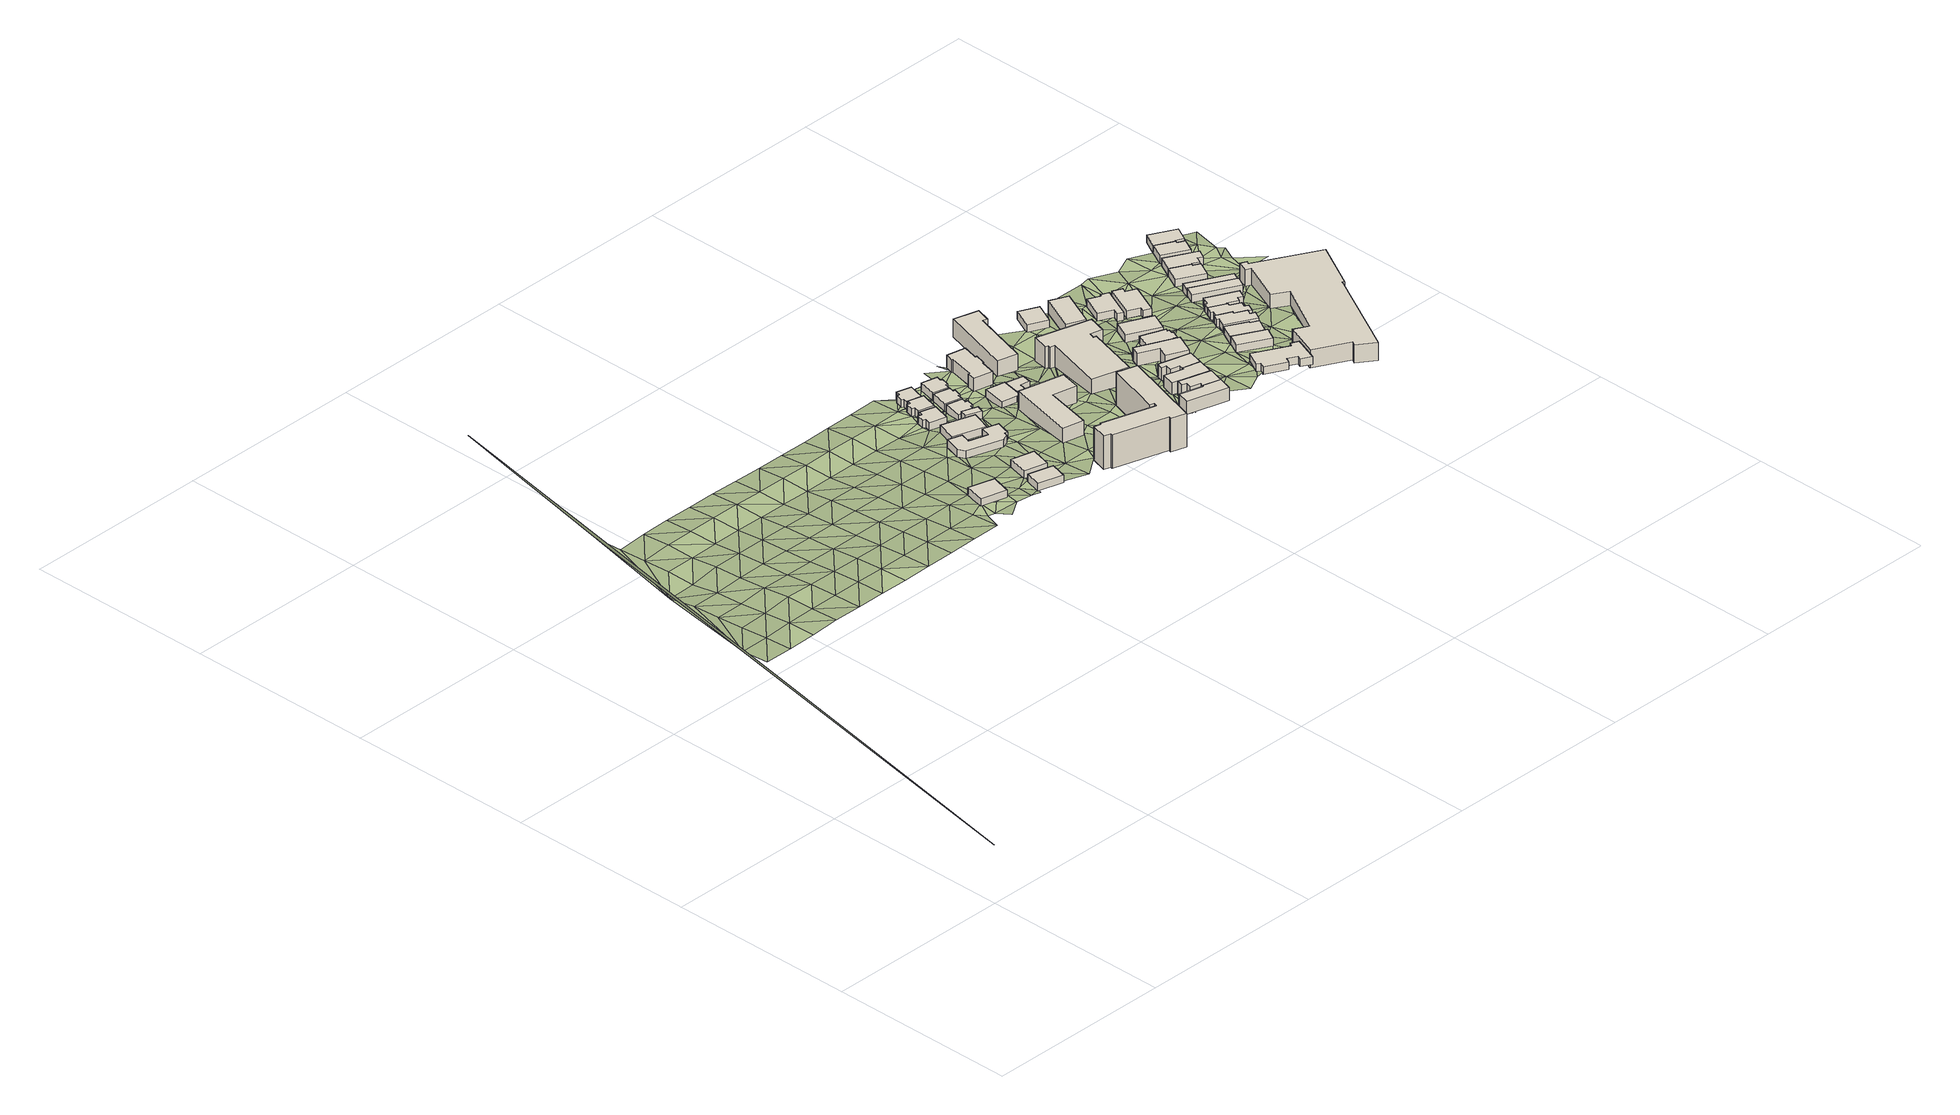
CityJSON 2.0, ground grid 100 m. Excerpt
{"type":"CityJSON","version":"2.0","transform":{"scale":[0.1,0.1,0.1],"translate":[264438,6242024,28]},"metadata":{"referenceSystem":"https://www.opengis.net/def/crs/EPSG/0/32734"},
"CityObjects":{
"building1":{"type":"Building","attributes":{"address":"3 Salisbury Street Woodstock Cape Town","building":"house","building:levels":1,"building_height":4.1,"plus_code":"4FRW3F83+CH2","ground_height":41.35,"roof_height":45.45},"geometry":[{"type":"Solid","lod":"1","boundaries":[[[[0,1,2,3]],[[1,4,5,2]],[[4,6,7,5]],[[6,0,3,7]],[[3,2,5,7]],[[6,4,1,0]]]]}]},
"building2":{"type":"Building","attributes":{"building":"house","building:levels":1,"building_height":4.1,"plus_code":"4FRW3F83+9M3","ground_height":41.99,"roof_height":46.09},"geometry":[{"type":"Solid","lod":"1","boundaries":[[[[8,9,10,11]],[[9,12,13,10]],[[12,14,15,13]],[[14,8,11,15]],[[11,10,13,15]],[[14,12,9,8]]]]}]},
"building3":{"type":"Building","attributes":{"address":"1 Salisbury Street Woodstock Cape Town","building":"house","building:levels":1,"building_height":4.1,"plus_code":"4FRW3F83+CM5","ground_height":41,"roof_height":45.1},"geometry":[{"type":"Solid","lod":"1","boundaries":[[[[16,17,18,19]],[[17,20,21,18]],[[20,22,23,21]],[[22,16,19,23]],[[19,18,21,23]],[[22,20,17,16]]]]}]},
"building4":{"type":"Building","attributes":{"address":"9 Vine Road Woodstock Cape Town","building":"house","building:levels":1,"building_height":4.1,"plus_code":"4FRW3F83+GMF","ground_height":38.65,"roof_height":42.75},"geometry":[{"type":"Solid","lod":"1","boundaries":[[[[24,25,26,27]],[[25,28,29,26]],[[28,30,31,29]],[[30,32,33,31]],[[32,34,35,33]],[[34,36,37,35]],[[36,38,39,37]],[[38,40,41,39]],[[40,42,43,41]],[[42,44,45,43]],[[44,46,47,45]],[[46,24,27,47]],[[27,26,29,31,33,35,37,39,41,43,45,47]],[[46,44,42,40,38,36,34,32,30,28,25,24]]]]}]},
"building5":{"type":"Building","attributes":{"address":"7 Vine Road Woodstock Cape Town","building":"house","building:levels":1,"building_height":4.1,"plus_code":"4FRW3F83+HP6","ground_height":37.56,"roof_height":41.66},"geometry":[{"type":"Solid","lod":"1","boundaries":[[[[48,49,50,51]],[[49,52,53,50]],[[52,54,55,53]],[[54,48,51,55]],[[51,50,53,55]],[[54,52,49,48]]]]}]},
"building6":{"type":"Building","attributes":{"address":"5 Vine Road Woodstock Cape Town","building":"house","building:levels":1,"building_height":4.1,"plus_code":"4FRW3F83+JPR","ground_height":35.91,"roof_height":40.01},"geometry":[{"type":"Solid","lod":"1","boundaries":[[[[56,57,58,59]],[[57,60,61,58]],[[60,62,63,61]],[[62,64,65,63]],[[64,66,67,65]],[[66,68,69,67]],[[68,70,71,69]],[[70,56,59,71]],[[59,58,61,63,65,67,69,71]],[[70,68,66,64,62,60,57,56]]]]}]},
"building7":{"type":"Building","attributes":{"address":"3 Vine Road Woodstock Cape Town","building":"house","building:levels":1,"building_height":4.1,"plus_code":"4FRW3F83+MPF","ground_height":35.91,"roof_height":40.01},"geometry":[{"type":"Solid","lod":"1","boundaries":[[[[72,73,74,75]],[[73,76,77,74]],[[76,78,79,77]],[[78,80,81,79]],[[80,82,83,81]],[[82,84,85,83]],[[84,86,87,85]],[[86,72,75,87]],[[75,74,77,79,81,83,85,87]],[[86,84,82,80,78,76,73,72]]]]}]},
"building8":{"type":"Building","attributes":{"building":"yes","building:levels":1,"building_height":4.1,"plus_code":"4FRW3F83+HQJ","ground_height":37.56,"roof_height":41.66},"geometry":[{"type":"Solid","lod":"1","boundaries":[[[[88,89,90,91]],[[89,92,93,90]],[[92,94,95,93]],[[94,88,91,95]],[[91,90,93,95]],[[94,92,89,88]]]]}]},
"building9":{"type":"Building","attributes":{"address":"1 Vine Road Woodstock Cape Town","building":"house","building:levels":1,"building_height":4.1,"plus_code":"4FRW3F83+PP8","ground_height":34.82,"roof_height":38.92},"geometry":[{"type":"Solid","lod":"1","boundaries":[[[[96,97,98,99]],[[97,100,101,98]],[[100,102,103,101]],[[102,104,105,103]],[[104,106,107,105]],[[106,108,109,107]],[[108,110,111,109]],[[110,96,99,111]],[[99,98,101,103,105,107,109,111]],[[110,108,106,104,102,100,97,96]]]]}]},
"building10":{"type":"Building","attributes":{"address":"6 The Avenue Woodstock Cape Town","building":"house","building:levels":1,"building_height":4.1,"plus_code":"4FRW3F83+JQ7","ground_height":35.57,"roof_height":39.67},"geometry":[{"type":"Solid","lod":"1","boundaries":[[[[112,113,114,115]],[[113,116,117,114]],[[116,118,119,117]],[[118,120,121,119]],[[120,122,123,121]],[[122,124,125,123]],[[124,126,127,125]],[[126,112,115,127]],[[115,114,117,119,121,123,125,127]],[[126,124,122,120,118,116,113,112]]]]}]},
"building11":{"type":"Building","attributes":{"address":"4 The Avenue Woodstock Cape Town","building":"house","building:levels":1,"building_height":4.1,"plus_code":"4FRW3F83+MQ4","ground_height":35.57,"roof_height":39.67},"geometry":[{"type":"Solid","lod":"1","boundaries":[[[[128,129,130,131]],[[129,132,133,130]],[[132,134,135,133]],[[134,136,137,135]],[[136,138,139,137]],[[138,140,141,139]],[[140,142,143,141]],[[142,128,131,143]],[[131,130,133,135,137,139,141,143]],[[142,140,138,136,134,132,129,128]]]]}]},
"building12":{"type":"Building","attributes":{"address":"Oakwood","building":"apartments","building:levels":6,"building:flats":"40","building_height":18.1,"plus_code":"4FRW3F83+9XM","ground_height":40.97,"roof_height":59.07},"geometry":[{"type":"Solid","lod":"1","boundaries":[[[[144,145,146,147]],[[145,148,149,146]],[[148,150,151,149]],[[150,152,153,151]],[[152,154,155,153]],[[154,156,157,155]],[[156,158,159,157]],[[158,160,161,159]],[[160,162,163,161]],[[162,164,165,163]],[[164,166,167,165]],[[166,168,169,167]],[[168,170,171,169]],[[170,144,147,171]],[[147,146,149,151,153,155,157,159,161,163,165,167,169,171]],[[170,168,166,164,162,160,158,156,154,152,150,148,145,144]]]]}]},
"building13":{"type":"Building","attributes":{"address":"2 The Avenue Woodstock Cape Town","building":"house","building:levels":1,"building_height":4.1,"plus_code":"4FRW3F83+MQQ","ground_height":35.57,"roof_height":39.67},"geometry":[{"type":"Solid","lod":"1","boundaries":[[[[172,173,174,175]],[[173,176,177,174]],[[176,178,179,177]],[[178,180,181,179]],[[180,182,183,181]],[[182,184,185,183]],[[184,186,187,185]],[[186,172,175,187]],[[175,174,177,179,181,183,185,187]],[[186,184,182,180,178,176,173,172]]]]}]},
"building14":{"type":"Building","attributes":{"address":"Rosewood","building":"apartments","building:levels":3,"building:flats":"9","building_height":9.7,"plus_code":"4FRW3F83+FR5","ground_height":38.31,"roof_height":48.01},"geometry":[{"type":"Solid","lod":"1","boundaries":[[[[188,189,190,191]],[[189,192,193,190]],[[192,194,195,193]],[[194,196,197,195]],[[196,198,199,197]],[[198,188,191,199]],[[191,190,193,195,197,199]],[[198,196,194,192,189,188]]]]}]},
"building15":{"type":"Building","attributes":{"building":"house","building:levels":1,"building_height":4.1,"plus_code":"4FRW3F83+HVR","ground_height":35.57,"roof_height":39.67},"geometry":[{"type":"Solid","lod":"1","boundaries":[[[[200,201,202,203]],[[201,204,205,202]],[[204,206,207,205]],[[206,208,209,207]],[[208,210,211,209]],[[210,200,203,211]],[[203,202,205,207,209,211]],[[210,208,206,204,201,200]]]]}]},
"building16":{"type":"Building","attributes":{"building":"garage","building:levels":1,"building_height":4.1,"plus_code":"4FRW3F83+HVH","ground_height":35.65,"roof_height":39.75},"geometry":[{"type":"Solid","lod":"1","boundaries":[[[[212,213,214,215]],[[213,216,217,214]],[[216,218,219,217]],[[218,220,221,219]],[[220,222,223,221]],[[222,224,225,223]],[[224,226,227,225]],[[226,212,215,227]],[[215,214,217,219,221,223,225,227]],[[226,224,222,220,218,216,213,212]]]]}]},
"building17":{"type":"Building","attributes":{"address":"Len Court","building":"apartments","building:levels":2,"building:flats":"4","building_height":6.9,"plus_code":"4FRW3F83+MVP","ground_height":34.9,"roof_height":41.8},"geometry":[{"type":"Solid","lod":"1","boundaries":[[[[228,229,230,231]],[[229,232,233,230]],[[232,234,235,233]],[[234,236,237,235]],[[236,238,239,237]],[[238,240,241,239]],[[240,242,243,241]],[[242,244,245,243]],[[244,246,247,245]],[[246,248,249,247]],[[248,250,251,249]],[[250,228,231,251]],[[231,230,233,235,237,239,241,243,245,247,249,251]],[[250,248,246,244,242,240,238,236,234,232,229,228]]]]}]},
"building18":{"type":"Building","attributes":{"address":"30 Hares Avenue Salt River Cape Town","building":"house","building:levels":2,"building_height":6.9,"plus_code":"4FRW3F84+83Q","ground_height":39.42,"roof_height":46.32},"geometry":[{"type":"Solid","lod":"1","boundaries":[[[[252,253,254,255]],[[253,256,257,254]],[[256,258,259,257]],[[258,260,261,259]],[[260,262,263,261]],[[262,252,255,263]],[[255,254,257,259,261,263]],[[262,260,258,256,253,252]]]]}]},
"building19":{"type":"Building","attributes":{"address":"Elmwood","building":"apartments","building:levels":3,"building:flats":"12","building_height":9.7,"plus_code":"4FRW3F83+PX3","ground_height":33.18,"roof_height":42.88},"geometry":[{"type":"Solid","lod":"1","boundaries":[[[[264,265,266,267]],[[265,268,269,266]],[[268,270,271,269]],[[270,272,273,271]],[[272,274,275,273]],[[274,264,267,275]],[[267,266,269,271,273,275]],[[274,272,270,268,265,264]]]]}]},
"building20":{"type":"Building","attributes":{"address":"Beechwood","building":"apartments","building:levels":4,"building:flats":"48","building_height":12.5,"plus_code":"4FRW3F84+G2G","ground_height":34.25,"roof_height":46.75},"geometry":[{"type":"Solid","lod":"1","boundaries":[[[[276,277,278,279]],[[277,280,281,278]],[[280,282,283,281]],[[282,284,285,283]],[[284,286,287,285]],[[286,288,289,287]],[[288,290,291,289]],[[290,292,293,291]],[[292,294,295,293]],[[294,296,297,295]],[[296,298,299,297]],[[298,276,279,299]],[[279,278,281,283,285,287,289,291,293,295,297,299]],[[298,296,294,292,290,288,286,284,282,280,277,276]]]]}]},
"building21":{"type":"Building","attributes":{"address":"28 Hares Avenue Salt River Cape Town","building":"house","building:levels":2,"building_height":6.9,"plus_code":"4FRW3F84+947","ground_height":39.42,"roof_height":46.32},"geometry":[{"type":"Solid","lod":"1","boundaries":[[[[252,300,301,255]],[[300,302,303,301]],[[302,304,305,303]],[[304,306,307,305]],[[306,308,309,307]],[[308,310,311,309]],[[310,253,254,311]],[[253,252,255,254]],[[255,301,303,305,307,309,311,254]],[[253,310,308,306,304,302,300,252]]]]}]},
"building22":{"type":"Building","attributes":{"address":"26 Hares Avenue Salt River Cape Town","building":"house","building:levels":2,"building_height":6.9,"plus_code":"4FRW3F84+94W","ground_height":38.29,"roof_height":45.19},"geometry":[{"type":"Solid","lod":"1","boundaries":[[[[312,313,314,315]],[[313,316,317,314]],[[316,318,319,317]],[[318,320,321,319]],[[320,322,323,321]],[[322,312,315,323]],[[315,314,317,319,321,323]],[[322,320,318,316,313,312]]]]}]},
"building23":{"type":"Building","attributes":{"address":"24 Hares Avenue Salt River Cape Town","building":"house","building:levels":2,"building_height":6.9,"plus_code":"4FRW3F84+C4H","ground_height":38.25,"roof_height":45.15},"geometry":[{"type":"Solid","lod":"1","boundaries":[[[[312,324,325,315]],[[324,326,327,325]],[[326,328,329,327]],[[328,330,331,329]],[[330,332,333,331]],[[332,334,335,333]],[[334,313,314,335]],[[313,312,315,314]],[[315,325,327,329,331,333,335,314]],[[313,334,332,330,328,326,324,312]]]]}]},
"building24":{"type":"Building","attributes":{"address":"22 Hares Avenue Salt River Cape Town","building":"house","building:levels":2,"building_height":6.9,"plus_code":"4FRW3F84+F58","ground_height":37.35,"roof_height":44.25},"geometry":[{"type":"Solid","lod":"1","boundaries":[[[[336,337,338,339]],[[337,340,341,338]],[[340,342,343,341]],[[342,344,345,343]],[[344,346,347,345]],[[346,336,339,347]],[[339,338,341,343,345,347]],[[346,344,342,340,337,336]]]]}]},
"building25":{"type":"Building","attributes":{"address":"10 Listowell Road Salt River Cape Town","building":"house","building:levels":1,"building_height":4.1,"plus_code":"4FRW3F84+P46","ground_height":33.3,"roof_height":37.4},"geometry":[{"type":"Solid","lod":"1","boundaries":[[[[348,349,350,351]],[[349,352,353,350]],[[352,354,355,353]],[[354,348,351,355]],[[351,350,353,355]],[[354,352,349,348]]]]}]},
"building26":{"type":"Building","attributes":{"address":"20 Hares Avenue Salt River Cape Town","building":"house","building:levels":1,"building_height":4.1,"plus_code":"4FRW3F84+G66","ground_height":36.17,"roof_height":40.27},"geometry":[{"type":"Solid","lod":"1","boundaries":[[[[356,357,358,359]],[[357,360,361,358]],[[360,362,363,361]],[[362,364,365,363]],[[364,366,367,365]],[[366,368,369,367]],[[368,370,371,369]],[[370,372,373,371]],[[372,374,375,373]],[[374,376,377,375]],[[376,378,379,377]],[[378,356,359,379]],[[359,358,361,363,365,367,369,371,373,375,377,379]],[[378,376,374,372,370,368,366,364,362,360,357,356]]]]}]},
"building27":{"type":"Building","attributes":{"address":"6 Listowell Road Salt River Cape Town","building":"house","building:levels":2,"building_height":6.9,"plus_code":"4FRW3F84+M5C","ground_height":33.3,"roof_height":40.2},"geometry":[{"type":"Solid","lod":"1","boundaries":[[[[380,381,382,383]],[[381,384,385,382]],[[384,386,387,385]],[[386,380,383,387]],[[383,382,385,387]],[[386,384,381,380]]]]}]},
"building28":{"type":"Building","attributes":{"address":"19 Hares Avenue Salt River Cape Town","building":"house","building:levels":1,"building_height":4.1,"plus_code":"4FRW3F84+H67","ground_height":35.14,"roof_height":39.24},"geometry":[{"type":"Solid","lod":"1","boundaries":[[[[388,389,390,391]],[[389,392,393,390]],[[392,394,395,393]],[[394,388,391,395]],[[391,390,393,395]],[[394,392,389,388]]]]}]},
"building29":{"type":"Building","attributes":{"address":"27B Hares Avenue Salt River Cape Town","building":"commercial","building:levels":1,"building_height":4.1,"plus_code":"4FRW3F84+88M","ground_height":37.29,"roof_height":41.39},"geometry":[{"type":"Solid","lod":"1","boundaries":[[[[396,397,398,399]],[[397,400,401,398]],[[400,402,403,401]],[[402,404,405,403]],[[404,406,407,405]],[[406,408,409,407]],[[408,410,411,409]],[[410,412,413,411]],[[412,414,415,413]],[[414,416,417,415]],[[416,418,419,417]],[[418,396,399,419]],[[399,398,401,403,405,407,409,411,413,415,417,419]],[[418,416,414,412,410,408,406,404,402,400,397,396]]]]}]},
"building30":{"type":"Building","attributes":{"address":"4 Listowell Road Salt River Cape Town","building":"house","building:levels":1,"building_height":4.1,"plus_code":"4FRW3F84+M64","ground_height":33.56,"roof_height":37.66},"geometry":[{"type":"Solid","lod":"1","boundaries":[[[[420,421,422,423]],[[421,424,425,422]],[[424,426,427,425]],[[426,428,429,427]],[[428,430,431,429]],[[430,432,433,431]],[[432,434,435,433]],[[434,420,423,435]],[[423,422,425,427,429,431,433,435]],[[434,432,430,428,426,424,421,420]]]]}]},
"building31":{"type":"Building","attributes":{"address":"27A Hares Avenue Salt River Cape Town","building":"house","building:levels":1,"building_height":4.1,"plus_code":"4FRW3F84+98V","ground_height":37.75,"roof_height":41.85},"geometry":[{"type":"Solid","lod":"1","boundaries":[[[[436,437,438,439]],[[437,440,441,438]],[[440,442,443,441]],[[442,444,445,443]],[[444,436,439,445]],[[439,438,441,443,445]],[[444,442,440,437,436]]]]}]},
"building32":{"type":"Building","attributes":{"address":"27 Hares Avenue Salt River Cape Town","building":"house","building:levels":1,"building_height":4.1,"plus_code":"4FRW3F84+C8G","ground_height":37.06,"roof_height":41.16},"geometry":[{"type":"Solid","lod":"1","boundaries":[[[[446,447,448,449]],[[447,450,451,448]],[[450,452,453,451]],[[452,454,455,453]],[[454,456,457,455]],[[456,446,449,457]],[[449,448,451,453,455,457]],[[456,454,452,450,447,446]]]]}]},
"building33":{"type":"Building","attributes":{"address":"2 Listowell Road Salt River Cape Town","building":"house","building:levels":1,"building_height":4.1,"plus_code":"4FRW3F84+J7P","ground_height":33.56,"roof_height":37.66},"geometry":[{"type":"Solid","lod":"1","boundaries":[[[[458,459,460,461]],[[459,462,463,460]],[[462,464,465,463]],[[464,466,467,465]],[[466,468,469,467]],[[468,470,471,469]],[[470,472,473,471]],[[472,458,461,473]],[[461,460,463,465,467,469,471,473]],[[472,470,468,466,464,462,459,458]]]]}]},
"building34":{"type":"Building","attributes":{"address":"25 Hares Avenue Salt River Cape Town","building":"house","building:levels":1,"building_height":4.1,"plus_code":"4FRW3F84+F92","ground_height":37.03,"roof_height":41.13},"geometry":[{"type":"Solid","lod":"1","boundaries":[[[[474,475,476,477]],[[475,478,479,476]],[[478,480,481,479]],[[480,482,483,481]],[[482,484,485,483]],[[484,486,487,485]],[[486,488,489,487]],[[488,490,491,489]],[[490,492,493,491]],[[492,494,495,493]],[[494,474,477,495]],[[477,476,479,481,483,485,487,489,491,493,495]],[[494,492,490,488,486,484,482,480,478,475,474]]]]}]},
"building35":{"type":"Building","attributes":{"address":"23 Hares Avenue Salt River Cape Town","building":"house","building:levels":1,"building_height":4.1,"plus_code":"4FRW3F84+F9V","ground_height":35.78,"roof_height":39.88},"geometry":[{"type":"Solid","lod":"1","boundaries":[[[[496,497,498,499]],[[497,500,501,498]],[[500,502,503,501]],[[502,504,505,503]],[[504,506,507,505]],[[506,508,509,507]],[[508,510,511,509]],[[510,512,513,511]],[[512,514,515,513]],[[514,516,517,515]],[[516,496,499,517]],[[499,498,501,503,505,507,509,511,513,515,517]],[[516,514,512,510,508,506,504,502,500,497,496]]]]}]},
"building36":{"type":"Building","attributes":{"address":"21 Hares Avenue Salt River Cape Town","building":"house","building:levels":1,"building_height":4.1,"plus_code":"4FRW3F84+G9H","ground_height":35.05,"roof_height":39.15},"geometry":[{"type":"Solid","lod":"1","boundaries":[[[[518,519,520,521]],[[519,522,523,520]],[[522,524,525,523]],[[524,526,527,525]],[[526,528,529,527]],[[528,530,531,529]],[[530,532,533,531]],[[532,534,535,533]],[[534,536,537,535]],[[536,518,521,537]],[[521,520,523,525,527,529,531,533,535,537]],[[536,534,532,530,528,526,524,522,519,518]]]]}]},
"building37":{"type":"Building","attributes":{"address":"19B Hares Avenue Salt River Cape Town","building":"house","building:levels":1,"building_height":4.1,"plus_code":"4FRW3F84+HC3","ground_height":34.84,"roof_height":38.94},"geometry":[{"type":"Solid","lod":"1","boundaries":[[[[538,539,540,541]],[[539,542,543,540]],[[542,544,545,543]],[[544,538,541,545]],[[541,540,543,545]],[[544,542,539,538]]]]}]},
"building38":{"type":"Building","attributes":{"address":"19A Hares Avenue Salt River Cape Town","building":"house","building:levels":1,"building_height":4.1,"plus_code":"4FRW3F84+HCG","ground_height":33.41,"roof_height":37.51},"geometry":[{"type":"Solid","lod":"1","boundaries":[[[[546,547,548,549]],[[547,550,551,548]],[[550,552,553,551]],[[552,546,549,553]],[[549,548,551,553]],[[552,550,547,546]]]]}]},
"building39":{"type":"Building","attributes":{"address":"Queens Park Studios 24 Queens Park Road Salt River Cape Town","building":"industrial","building:levels":3,"building_height":9.7,"plus_code":"4FRW3F84+9GC","ground_height":33.1,"roof_height":42.8},"geometry":[{"type":"Solid","lod":"1","boundaries":[[[[554,555,556,557]],[[555,558,559,556]],[[558,560,561,559]],[[560,562,563,561]],[[562,564,565,563]],[[564,566,567,565]],[[566,568,569,567]],[[568,570,571,569]],[[570,572,573,571]],[[572,574,575,573]],[[574,576,577,575]],[[576,578,579,577]],[[578,580,581,579]],[[580,582,583,581]],[[582,584,585,583]],[[584,554,557,585]],[[557,556,559,561,563,565,567,569,571,573,575,577,579,581,583,585]],[[584,582,580,578,576,574,572,570,568,566,564,562,560,558,555,554]]]]}]},
"building40":{"type":"Building","attributes":{"address":"19 Hares Avenue Salt River Cape Town","building":"house","building:levels":1,"building_height":4.1,"plus_code":"4FRW3F84+JCG","ground_height":33.23,"roof_height":37.33},"geometry":[{"type":"Solid","lod":"1","boundaries":[[[[586,587,588,589]],[[587,590,591,588]],[[590,592,593,591]],[[592,594,595,593]],[[594,596,597,595]],[[596,586,589,597]],[[589,588,591,593,595,597]],[[596,594,592,590,587,586]]]]}]},
"building41":{"type":"Building","attributes":{"address":"17 Hares Avenue Salt River Cape Town","building":"house","building:levels":1,"building_height":4.1,"plus_code":"4FRW3F84+MC9","ground_height":33.23,"roof_height":37.33},"geometry":[{"type":"Solid","lod":"1","boundaries":[[[[586,596,597,589]],[[596,598,599,597]],[[598,600,601,599]],[[600,602,603,601]],[[602,604,605,603]],[[604,606,607,605]],[[606,608,609,607]],[[608,586,589,609]],[[589,597,599,601,603,605,607,609]],[[608,606,604,602,600,598,596,586]]]]}]},
"building42":{"type":"Building","attributes":{"address":"15 Hares Avenue Salt River Cape Town","building":"house","building:levels":1,"building_height":4.1,"plus_code":"4FRW3F84+MFV","ground_height":32.65,"roof_height":36.75},"geometry":[{"type":"Solid","lod":"1","boundaries":[[[[610,611,612,613]],[[611,614,615,612]],[[614,616,617,615]],[[616,618,619,617]],[[618,620,621,619]],[[620,610,613,621]],[[613,612,615,617,619,621]],[[620,618,616,614,611,610]]]]}]},
"building43":{"type":"Building","attributes":{"address":"13 Hares Avenue Salt River Cape Town","building":"house","building:levels":1,"building_height":4.1,"plus_code":"4FRW3F84+PF9","ground_height":32.54,"roof_height":36.64},"geometry":[{"type":"Solid","lod":"1","boundaries":[[[[622,623,624,625]],[[623,626,627,624]],[[626,628,629,627]],[[628,630,631,629]],[[630,632,633,631]],[[632,622,625,633]],[[625,624,627,629,631,633]],[[632,630,628,626,623,622]]]]}]},
"terrain1":{"type":"TINRelief","geometry":[{"type":"CompositeSurface","lod":"1","boundaries":[[[634,635,636]],[[635,637,636]],[[638,634,636]],[[634,638,639]],[[639,640,634]],[[641,636,637]],[[634,640,642]],[[637,643,641]],[[638,636,644]],[[645,646,647]],[[638,644,639]],[[644,636,641]],[[639,648,640]],[[649,641,643]],[[648,639,644]],[[642,640,650]],[[650,640,648]],[[651,644,641]],[[641,649,652]],[[653,642,650]],[[651,641,652]],[[648,644,654]],[[642,653,655]],[[650,648,654]],[[644,651,654]],[[656,652,649]],[[657,642,655]],[[658,642,657]],[[653,650,659]],[[654,660,650]],[[661,651,652]],[[645,642,658]],[[662,652,656]],[[650,660,659]],[[655,653,663]],[[651,661,654]],[[661,652,662]],[[663,657,655]],[[663,653,659]],[[664,660,654]],[[654,661,664]],[[662,656,665]],[[657,666,658]],[[657,663,667]],[[659,660,668]],[[664,669,660]],[[656,670,665]],[[661,662,671]],[[657,667,666]],[[659,668,663]],[[660,669,668]],[[671,664,661]],[[671,662,665]],[[667,663,672]],[[673,669,664]],[[672,663,668]],[[673,664,671]],[[666,667,674]],[[675,665,670]],[[674,667,672]],[[668,669,676]],[[669,673,677]],[[670,678,675]],[[679,671,665]],[[666,674,680]],[[669,677,676]],[[672,668,681]],[[679,665,675]],[[673,671,682]],[[668,676,681]],[[674,672,683]],[[682,677,673]],[[682,671,679]],[[678,684,675]],[[674,683,680]],[[683,672,681]],[[676,677,685]],[[677,682,685]],[[679,675,686]],[[684,687,675]],[[688,680,683]],[[689,681,676]],[[679,686,682]],[[685,690,676]],[[686,675,687]],[[676,690,689]],[[691,683,681]],[[682,692,685]],[[692,682,686]],[[683,691,688]],[[687,684,693]],[[691,681,689]],[[690,685,694]],[[694,685,692]],[[684,695,693]],[[696,686,687]],[[690,697,689]],[[688,691,698]],[[697,690,694]],[[696,687,693]],[[692,686,699]],[[689,700,691]],[[694,692,699]],[[700,689,697]],[[686,696,699]],[[695,701,693]],[[691,702,698]],[[702,691,700]],[[694,703,697]],[[699,704,694]],[[705,696,693]],[[701,706,693]],[[698,702,707]],[[694,704,703]],[[700,697,708]],[[696,705,699]],[[705,693,706]],[[697,703,708]],[[702,700,709]],[[710,704,699]],[[711,706,701]],[[699,705,710]],[[709,700,708]],[[707,702,712]],[[703,704,713]],[[704,710,713]],[[705,706,714]],[[702,709,712]],[[711,715,706]],[[703,716,708]],[[714,710,705]],[[703,713,716]],[[714,706,715]],[[715,711,717]],[[709,708,718]],[[716,719,708]],[[713,710,720]],[[721,710,714]],[[709,718,712]],[[718,708,719]],[[722,715,717]],[[715,722,714]],[[713,720,716]],[[720,710,721]],[[722,717,723]],[[719,716,724]],[[714,4,721]],[[712,718,725]],[[4,714,722]],[[723,726,722]],[[727,728,723]],[[720,724,716]],[[723,728,726]],[[719,729,718]],[[726,730,722]],[[724,731,719]],[[732,721,4]],[[733,720,721]],[[729,725,718]],[[728,730,726]],[[729,719,731]],[[732,4,734]],[[733,721,732]],[[4,735,734]],[[724,720,736]],[[728,737,730]],[[731,724,736]],[[738,725,729]],[[720,733,736]],[[737,739,730]],[[739,735,730]],[[740,734,735]],[[741,732,734]],[[739,737,742]],[[742,737,743]],[[729,731,744]],[[736,745,731]],[[734,740,741]],[[746,733,732]],[[735,739,747]],[[742,748,739]],[[744,731,745]],[[735,747,740]],[[738,729,749]],[[733,746,736]],[[746,732,741]],[[748,747,739]],[[749,729,744]],[[750,745,736]],[[740,17,741]],[[740,747,17]],[[748,751,747]],[[736,746,750]],[[741,752,746]],[[741,753,752]],[[748,8,751]],[[754,744,745]],[[750,755,745]],[[756,747,751]],[[741,17,757]],[[741,757,753]],[[758,746,752]],[[750,746,758]],[[744,754,749]],[[745,755,754]],[[751,8,756]],[[759,760,8]],[[750,758,761]],[[757,17,16]],[[762,756,8]],[[757,763,753]],[[66,755,750]],[[764,749,754]],[[760,762,8]],[[758,32,761]],[[49,750,761]],[[762,16,756]],[[32,30,765]],[[66,750,49]],[[757,16,763]],[[754,755,60]],[[30,28,765]],[[755,66,62]],[[762,766,16]],[[32,765,25]],[[755,62,60]],[[760,767,762]],[[768,761,32]],[[28,25,765]],[[764,754,769]],[[16,770,763]],[[766,770,16]],[[66,64,62]],[[80,754,60]],[[25,768,32]],[[771,66,49]],[[754,80,769]],[[763,770,772]],[[766,762,773]],[[762,767,774]],[[772,775,776]],[[772,770,775]],[[57,56,60]],[[60,56,84]],[[84,80,60]],[[777,764,769]],[[771,49,92]],[[773,770,766]],[[25,778,768]],[[773,762,774]],[[80,84,82]],[[24,778,25]],[[92,49,48]],[[80,78,769]],[[779,767,780]],[[779,774,767]],[[84,56,86]],[[73,769,78]],[[770,781,775]],[[48,768,778]],[[782,771,92]],[[783,769,73]],[[78,76,73]],[[783,784,769]],[[56,70,86]],[[777,769,785]],[[24,775,781]],[[785,769,784]],[[89,782,92]],[[94,778,24]],[[770,773,781]],[[771,782,786]],[[783,787,784]],[[786,70,771]],[[94,48,778]],[[92,48,94]],[[783,73,788]],[[777,785,97]],[[774,779,789]],[[86,70,790]],[[89,791,782]],[[792,773,774]],[[790,70,786]],[[785,793,97]],[[794,86,790]],[[788,73,72]],[[24,795,94]],[[781,795,24]],[[790,786,794]],[[88,791,89]],[[796,86,794]],[[796,72,86]],[[792,774,789]],[[786,112,794]],[[788,72,797]],[[97,798,799]],[[791,88,800]],[[781,773,801]],[[791,800,802]],[[797,803,788]],[[94,804,88]],[[796,797,72]],[[798,788,803]],[[779,805,789]],[[132,794,112]],[[94,795,804]],[[800,88,804]],[[806,803,797]],[[801,795,781]],[[124,112,126]],[[803,806,798]],[[799,798,807]],[[800,804,124]],[[112,124,132]],[[789,808,792]],[[797,796,176]],[[134,132,136]],[[795,809,804]],[[132,124,810]],[[807,798,806]],[[796,142,176]],[[801,809,795]],[[810,136,132]],[[811,792,808]],[[806,812,807]],[[124,804,208]],[[142,140,138]],[[810,138,136]],[[792,811,813]],[[180,142,138]],[[814,808,789]],[[812,806,186]],[[124,208,810]],[[176,142,180]],[[809,208,804]],[[176,180,178]],[[805,814,789]],[[815,809,801]],[[816,138,810]],[[186,817,812]],[[138,818,180]],[[180,819,182]],[[182,186,184]],[[809,815,820]],[[808,821,811]],[[819,186,182]],[[810,208,816]],[[186,819,817]],[[815,801,822]],[[818,819,180]],[[818,138,816]],[[821,808,814]],[[823,813,811]],[[817,819,824]],[[805,825,814]],[[816,208,826]],[[827,811,821]],[[822,801,188]],[[819,818,824]],[[817,824,828]],[[811,827,823]],[[826,208,829]],[[818,830,824]],[[821,814,825]],[[826,831,816]],[[824,830,832]],[[829,831,826]],[[833,834,822]],[[825,827,821]],[[835,829,212]],[[833,822,836]],[[822,188,836]],[[837,838,170]],[[835,831,829]],[[824,228,839]],[[823,827,840]],[[840,827,825]],[[841,831,842]],[[823,840,188]],[[831,843,842]],[[831,835,843]],[[844,845,838]],[[833,836,846]],[[846,835,833]],[[847,842,843]],[[825,170,848]],[[228,250,849]],[[840,825,850]],[[843,835,851]],[[850,825,848]],[[851,835,846]],[[847,250,852]],[[838,845,853]],[[170,838,853]],[[854,836,188]],[[855,845,856]],[[847,857,250]],[[855,853,845]],[[846,836,858]],[[849,250,857]],[[851,859,843]],[[188,840,854]],[[847,843,860]],[[861,851,846]],[[860,857,847]],[[170,862,848]],[[862,840,850]],[[848,862,850]],[[853,863,170]],[[859,851,861]],[[836,854,858]],[[861,846,858]],[[860,843,864]],[[853,865,866]],[[170,863,867]],[[866,863,853]],[[862,170,867]],[[868,859,861]],[[853,256,865]],[[866,865,869]],[[866,869,863]],[[861,858,870]],[[871,869,865]],[[869,872,863]],[[868,873,859]],[[863,874,867]],[[865,256,253]],[[253,310,865]],[[875,859,873]],[[876,862,867]],[[876,867,874]],[[877,862,876]],[[872,878,863]],[[879,862,877]],[[876,874,880]],[[876,326,877]],[[880,874,881]],[[873,882,875]],[[880,883,876]],[[884,877,326]],[[868,885,873]],[[300,878,872]],[[881,886,880]],[[877,884,879]],[[886,887,880]],[[868,888,885]],[[889,882,873]],[[884,326,890]],[[888,868,298]],[[891,879,892]],[[890,326,893]],[[884,337,879]],[[894,300,895]],[[873,885,889]],[[879,896,892]],[[894,895,897]],[[893,326,324]],[[878,300,894]],[[898,884,890]],[[879,337,899]],[[896,879,899]],[[893,898,890]],[[312,878,894]],[[885,888,900]],[[899,337,901]],[[900,888,298]],[[899,902,896]],[[324,903,893]],[[894,904,312]],[[894,897,905]],[[906,889,885]],[[904,324,312]],[[896,902,298]],[[906,885,900]],[[907,901,337]],[[904,903,324]],[[902,899,908]],[[901,909,899]],[[900,298,910]],[[899,909,908]],[[905,911,894]],[[904,894,912]],[[910,913,900]],[[910,298,913]],[[298,902,914]],[[894,911,912]],[[906,900,381]],[[907,915,901]],[[914,902,908]],[[916,903,904]],[[911,905,917]],[[298,914,913]],[[918,911,917]],[[912,916,904]],[[348,906,381]],[[915,907,919]],[[907,903,920]],[[921,915,919]],[[922,908,909]],[[923,919,907]],[[912,911,924]],[[916,920,903]],[[919,923,925]],[[926,913,914]],[[907,920,923]],[[922,909,927]],[[928,913,926]],[[924,437,912]],[[912,437,916]],[[929,913,928]],[[372,376,930]],[[931,376,927]],[[923,920,372]],[[929,932,913]],[[926,914,933]],[[437,436,916]],[[376,372,934]],[[933,914,935]],[[376,934,927]],[[924,936,437]],[[920,916,436]],[[928,926,937]],[[934,372,920]],[[922,927,934]],[[381,932,938]],[[935,914,388]],[[933,937,926]],[[939,929,928]],[[388,922,934]],[[936,924,940]],[[929,939,932]],[[920,436,456]],[[936,941,437]],[[932,939,938]],[[942,934,920]],[[943,459,935]],[[388,943,935]],[[944,920,456]],[[920,944,942]],[[943,388,945]],[[420,935,459]],[[459,943,462]],[[936,940,946]],[[936,946,941]],[[388,934,947]],[[421,939,424]],[[945,948,943]],[[934,942,949]],[[950,938,939]],[[945,388,951]],[[944,952,942]],[[458,420,459]],[[456,953,944]],[[934,949,947]],[[950,939,421]],[[941,946,954]],[[414,955,954]],[[946,414,954]],[[951,948,945]],[[420,956,421]],[[442,941,954]],[[388,947,951]],[[458,956,420]],[[421,956,950]],[[442,450,444]],[[957,958,949]],[[944,953,959]],[[947,949,960]],[[949,958,960]],[[458,472,956]],[[961,450,953]],[[960,962,947]],[[954,963,442]],[[963,450,442]],[[450,959,953]],[[964,948,951]],[[964,468,948]],[[468,472,470]],[[965,947,962]],[[947,965,951]],[[950,956,966]],[[959,450,963]],[[954,967,963]],[[472,968,956]],[[492,474,969]],[[963,488,959]],[[956,968,966]],[[965,970,951]],[[968,472,468]],[[492,490,488]],[[474,492,971]],[[965,972,973]],[[492,488,971]],[[973,970,965]],[[468,964,968]],[[964,951,539]],[[970,539,951]],[[963,967,974]],[[975,510,508]],[[963,976,488]],[[510,977,978]],[[979,980,975]],[[510,975,977]],[[488,976,971]],[[539,550,964]],[[966,968,981]],[[976,980,971]],[[975,980,982]],[[964,550,983]],[[976,963,974]],[[984,970,973]],[[968,964,985]],[[977,975,982]],[[986,977,982]],[[976,982,980]],[[974,967,987]],[[964,983,985]],[[981,968,988]],[[984,973,530]],[[985,988,968]],[[976,974,987]],[[982,976,989]],[[983,550,990]],[[530,982,989]],[[988,991,981]],[[530,989,984]],[[992,990,550]],[[989,976,993]],[[994,988,985]],[[995,992,550]],[[984,989,996]],[[988,997,991]],[[996,998,984]],[[988,994,997]],[[996,989,993]],[[990,992,592]],[[999,998,996]],[[1000,596,594]],[[998,999,995]],[[596,1000,598]],[[991,997,610]],[[1000,594,592]],[[600,598,1000]],[[1000,592,600]],[[997,994,1001]],[[1002,992,995]],[[992,1002,592]],[[600,592,604]],[[600,604,602]],[[1002,995,999]],[[994,606,1001]],[[1002,999,558]],[[1002,604,592]],[[555,1003,558]],[[604,1004,606]],[[604,1002,1004]],[[558,1003,1002]],[[1001,606,1005]],[[1006,1007,1008]],[[1006,1009,1010]],[[1011,1004,1002]],[[1008,1001,1005]],[[1009,1006,1008]],[[1004,1012,606]],[[1005,606,1012]],[[1005,1009,1008]],[[1011,1002,1013]],[[1014,1004,1011]],[[1009,1005,630]],[[1004,1014,1012]],[[1015,1005,1012]],[[630,1005,1015]]]}]}
},
"vertices":[
[2295,2112,133],[2324,2219,133],[2324,2219,174],[2295,2112,174],[2189,2256,133],[2189,2256,174],[2160,2149,133],[2160,2149,174],
[2576,2093,140],[2447,2129,140],[2447,2129,181],[2576,2093,181],[2422,2043,140],[2422,2043,181],[2552,2006,140],[2552,2006,181],
[2613,2248,130],[2492,2278,130],[2492,2278,171],[2613,2248,171],[2465,2167,130],[2465,2167,171],[2585,2138,130],[2585,2138,171],
[2691,2543,107],[2608,2568,107],[2608,2568,148],[2691,2543,148],[2592,2515,107],[2592,2515,148],[2494,2544,107],[2494,2544,148],[2510,2597,107],[2510,2597,148],[2435,2620,107],[2435,2620,148],[2409,2531,107],[2409,2531,148],[2427,2497,107],[2427,2497,148],[2612,2436,107],[2612,2436,148],[2647,2450,107],[2647,2450,148],[2653,2470,107],[2653,2470,148],[2668,2466,107],[2668,2466,148],
[2683,2681,96],[2512,2737,96],[2512,2737,137],[2683,2681,137],[2477,2631,96],[2477,2631,137],[2648,2576,96],[2648,2576,137],
[2541,2897,79],[2535,2874,79],[2535,2874,120],[2541,2897,120],[2516,2880,79],[2516,2880,120],[2503,2836,79],[2503,2836,120],[2517,2832,79],[2517,2832,120],[2508,2802,79],[2508,2802,120],[2598,2777,79],[2598,2777,120],[2625,2873,79],[2625,2873,120],
[2653,2975,79],[2571,2997,79],[2571,2997,120],[2653,2975,120],[2565,2976,79],[2565,2976,120],[2549,2980,79],[2549,2980,120],[2537,2938,79],[2537,2938,120],[2552,2934,79],[2552,2934,120],[2545,2906,79],[2545,2906,120],[2627,2883,79],[2627,2883,120],
[2739,2718,96],[2659,2746,96],[2659,2746,137],[2739,2718,137],[2646,2708,96],[2646,2708,137],[2725,2680,96],[2725,2680,137],
[2678,3075,68],[2602,3096,68],[2602,3096,109],[2678,3075,109],[2595,3071,68],[2595,3071,109],[2582,3075,68],[2582,3075,109],[2570,3034,68],[2570,3034,109],[2581,3031,68],[2581,3031,109],[2573,3005,68],[2573,3005,109],[2652,2983,68],[2652,2983,109],
[2757,2834,76],[2673,2853,76],[2673,2853,117],[2757,2834,117],[2650,2758,76],[2650,2758,117],[2735,2738,76],[2735,2738,117],[2741,2767,76],[2741,2767,117],[2754,2764,76],[2754,2764,117],[2764,2806,76],[2764,2806,117],[2751,2809,76],[2751,2809,117],
[2698,2956,76],[2674,2862,76],[2674,2862,117],[2698,2956,117],[2761,2842,76],[2761,2842,117],[2765,2866,76],[2765,2866,117],[2775,2863,76],[2775,2863,117],[2788,2907,76],[2788,2907,117],[2777,2909,76],[2777,2909,117],[2782,2935,76],[2782,2935,117],
[3184,2280,130],[3094,1986,130],[3094,1986,311],[3184,2280,311],[3115,1980,130],[3115,1980,311],[3110,1960,130],[3110,1960,311],[2831,2044,130],[2831,2044,311],[2827,2036,130],[2827,2036,311],[2792,2046,130],[2792,2046,311],[2766,1960,130],[2766,1960,311],[2801,1949,130],[2801,1949,311],[2798,1939,130],[2798,1939,311],[3082,1853,130],[3082,1853,311],[3078,1840,130],[3078,1840,311],[3157,1816,130],[3157,1816,311],[3289,2249,130],[3289,2249,311],
[2724,3058,76],[2701,2964,76],[2701,2964,117],[2724,3058,117],[2783,2944,76],[2783,2944,117],[2789,2967,76],[2789,2967,117],[2801,2965,76],[2801,2965,117],[2811,3008,76],[2811,3008,117],[2801,3011,76],[2801,3011,117],[2807,3038,76],[2807,3038,117],
[3125,2554,103],[2887,2608,103],[2887,2608,200],[3125,2554,200],[2806,2253,103],[2806,2253,200],[2916,2228,103],[2916,2228,200],[2972,2476,103],[2972,2476,200],[3101,2447,103],[3101,2447,200],
[2946,2670,76],[2963,2666,76],[2963,2666,117],[2946,2670,117],[2987,2784,76],[2987,2784,117],[2989,2790,76],[2989,2790,117],[2886,2811,76],[2886,2811,117],[2860,2687,76],[2860,2687,117],
[2987,2784,77],[2963,2666,77],[2963,2666,118],[2987,2784,118],[2946,2670,77],[2946,2670,118],[2938,2636,77],[2938,2636,118],[3001,2624,77],[3001,2624,118],[3020,2720,77],[3020,2720,118],[3070,2713,77],[3070,2713,118],[3080,2762,77],[3080,2762,118],
[2945,3110,69],[2933,3067,69],[2933,3067,138],[2945,3110,138],[2938,3066,69],[2938,3066,138],[2908,2932,69],[2908,2932,138],[2899,2933,69],[2899,2933,138],[2890,2889,69],[2890,2889,138],[2990,2867,69],[2990,2867,138],[3010,2948,69],[3010,2948,138],[3017,2947,69],[3017,2947,138],[3032,3005,69],[3032,3005,138],[3023,3006,69],[3023,3006,138],[3044,3089,69],[3044,3089,138],
[3606,2033,114],[3513,2059,114],[3513,2059,183],[3606,2033,183],[3511,2050,114],[3511,2050,183],[3387,2085,114],[3387,2085,183],[3369,2018,114],[3369,2018,183],[3583,1958,114],[3583,1958,183],
[3166,3282,52],[3056,2902,52],[3056,2902,149],[3166,3282,149],[3160,2872,52],[3160,2872,149],[3248,3175,52],[3248,3175,149],[3272,3168,52],[3272,3168,149],[3295,3245,52],[3295,3245,149],
[3268,2868,63],[3244,2782,63],[3244,2782,188],[3268,2868,188],[3259,2777,63],[3259,2777,188],[3256,2766,63],[3256,2766,188],[3282,2758,63],[3282,2758,188],[3194,2448,63],[3194,2448,188],[3388,2394,63],[3388,2394,188],[3468,2677,63],[3468,2677,188],[3453,2681,63],[3453,2681,188],[3462,2710,63],[3462,2710,188],[3526,2692,63],[3526,2692,188],[3553,2788,63],[3553,2788,188],
[3629,2114,114],[3629,2114,183],[3461,2162,114],[3461,2162,183],[3451,2127,114],[3451,2127,183],[3475,2120,114],[3475,2120,183],[3465,2088,114],[3465,2088,183],[3517,2073,114],[3517,2073,183],
[3660,2211,103],[3565,2235,103],[3565,2235,172],[3660,2211,172],[3564,2225,103],[3564,2225,172],[3463,2253,103],[3463,2253,172],[3443,2184,103],[3443,2184,172],[3638,2128,103],[3638,2128,172],
[3681,2291,103],[3681,2291,172],[3512,2335,103],[3512,2335,172],[3503,2301,103],[3503,2301,172],[3526,2295,103],[3526,2295,172],[3519,2266,103],[3519,2266,172],[3570,2253,103],[3570,2253,172],
[3751,2425,94],[3542,2519,94],[3542,2519,163],[3751,2425,163],[3521,2472,94],[3521,2472,163],[3623,2426,94],[3623,2426,163],[3597,2370,94],[3597,2370,163],[3704,2322,94],[3704,2322,163],
[3570,3126,53],[3470,3173,53],[3470,3173,94],[3570,3126,94],[3420,3066,53],[3420,3066,94],[3520,3019,53],[3520,3019,94],
[3798,2557,82],[3674,2605,82],[3674,2605,123],[3798,2557,123],[3635,2506,82],[3635,2506,123],[3747,2462,82],[3747,2462,123],[3751,2472,82],[3751,2472,123],[3764,2468,82],[3764,2468,123],[3770,2484,82],[3770,2484,123],[3787,2478,82],[3787,2478,123],[3803,2517,82],[3803,2517,123],[3795,2520,82],[3795,2520,123],[3802,2540,82],[3802,2540,123],[3793,2544,82],[3793,2544,123],
[3693,3062,53],[3601,3103,53],[3601,3103,122],[3693,3062,122],[3515,2912,53],[3515,2912,122],[3607,2871,53],[3607,2871,122],
[3856,2682,71],[3690,2758,71],[3690,2758,112],[3856,2682,112],[3647,2667,71],[3647,2667,112],[3813,2590,71],[3813,2590,112],
[3904,2136,93],[3861,2054,93],[3861,2054,134],[3904,2136,134],[3877,2042,93],[3877,2042,134],[3864,2016,93],[3864,2016,134],[3973,1959,93],[3973,1959,134],[3987,1986,93],[3987,1986,134],[4037,1961,93],[4037,1961,134],[4027,1939,93],[4027,1939,134],[4079,1912,93],[4079,1912,134],[4129,2044,93],[4129,2044,134],[4090,2062,93],[4090,2062,134],[4079,2044,93],[4079,2044,134],
[3866,2977,56],[3825,2995,56],[3825,2995,97],[3866,2977,97],[3820,2984,56],[3820,2984,97],[3757,3013,56],[3757,3013,97],[3705,2896,56],[3705,2896,97],[3780,2862,56],[3780,2862,97],[3766,2830,56],[3766,2830,97],[3794,2817,56],[3794,2817,97],
[3941,2291,97],[3906,2223,97],[3906,2223,138],[3941,2291,138],[4061,2141,97],[4061,2141,138],[4098,2210,97],[4098,2210,138],[4088,2214,97],[4088,2214,138],
[3941,2291,91],[4088,2214,91],[4088,2214,132],[3941,2291,132],[4130,2292,91],[4130,2292,132],[4089,2313,91],[4089,2313,132],[4092,2318,91],[4092,2318,132],[3985,2375,91],[3985,2375,132],
[3883,2976,56],[3811,2815,56],[3811,2815,97],[3883,2976,97],[3872,2787,56],[3872,2787,97],[3863,2766,56],[3863,2766,97],[3904,2748,56],[3904,2748,97],[3976,2908,56],[3976,2908,97],[3922,2932,56],[3922,2932,97],[3932,2954,56],[3932,2954,97],
[4099,2430,90],[4030,2464,90],[4030,2464,131],[4099,2430,131],[4021,2469,90],[4021,2469,131],[4004,2437,90],[4004,2437,131],[4015,2432,90],[4015,2432,131],[3992,2386,90],[3992,2386,131],[4145,2310,90],[4145,2310,131],[4167,2353,90],[4167,2353,131],[4143,2364,90],[4143,2364,131],[4156,2390,90],[4156,2390,131],[4095,2420,90],[4095,2420,131],
[4030,2464,78],[4099,2430,78],[4099,2430,119],[4030,2464,119],[4183,2389,78],[4183,2389,119],[4202,2428,78],[4202,2428,119],[4182,2438,78],[4182,2438,119],[4195,2465,78],[4195,2465,119],[4141,2492,78],[4141,2492,119],[4146,2506,78],[4146,2506,119],[4061,2548,78],[4061,2548,119],[4040,2509,78],[4040,2509,119],[4050,2505,78],[4050,2505,119],
[4061,2548,71],[4146,2506,71],[4146,2506,112],[4061,2548,112],[4152,2518,71],[4152,2518,112],[4207,2491,71],[4207,2491,112],[4218,2513,71],[4218,2513,112],[4244,2501,71],[4244,2501,112],[4266,2546,71],[4266,2546,112],[4110,2622,71],[4110,2622,112],[4089,2580,71],[4089,2580,112],[4079,2585,71],[4079,2585,112],
[4342,2624,68],[4122,2735,68],[4122,2735,109],[4342,2624,109],[4094,2680,68],[4094,2680,109],[4314,2571,68],[4314,2571,109],
[4342,2624,54],[4370,2679,54],[4370,2679,95],[4342,2624,95],[4149,2789,54],[4149,2789,95],[4122,2735,54],[4122,2735,95],
[4739,2462,51],[4416,2634,51],[4416,2634,148],[4739,2462,148],[4423,2649,51],[4423,2649,148],[4390,2663,51],[4390,2663,148],[4366,2607,51],[4366,2607,148],[4394,2595,51],[4394,2595,148],[4300,2388,51],[4300,2388,148],[4380,2339,51],[4380,2339,148],[4238,2081,51],[4238,2081,148],[4164,2119,51],[4164,2119,148],[4095,1943,51],[4095,1943,148],[4274,1849,51],[4274,1849,148],[4262,1826,51],[4262,1826,148],[4352,1763,51],[4352,1763,148],[4597,2221,51],[4597,2221,148],[4606,2215,51],[4606,2215,148],
[4196,2923,52],[4152,2838,52],[4152,2838,93],[4196,2923,93],[4288,2769,52],[4288,2769,93],[4327,2845,52],[4327,2845,93],[4292,2863,52],[4292,2863,93],[4296,2872,52],[4296,2872,93],
[4299,2877,52],[4299,2877,93],[4334,2859,52],[4334,2859,93],[4349,2888,52],[4349,2888,93],[4374,2875,52],[4374,2875,93],[4398,2921,52],[4398,2921,93],[4237,3003,52],[4237,3003,93],
[4291,3108,47],[4250,3030,47],[4250,3030,88],[4291,3108,88],[4384,2961,47],[4384,2961,88],[4419,3030,47],[4419,3030,88],[4382,3048,47],[4382,3048,88],[4387,3059,47],[4387,3059,88],
[4291,3108,45],[4387,3059,45],[4387,3059,86],[4291,3108,86],[4392,3068,45],[4392,3068,86],[4432,3048,45],[4432,3048,86],[4470,3122,45],[4470,3122,86],[4335,3191,45],[4335,3191,86],
[570,2110,128],[570,1960,139],[720,2110,130],[720,1960,139],[720,2260,115],[720,2410,102],[720,2560,93],[870,2110,137],[720,2710,67],[870,1960,141],[870,2260,120],[870,3310,45],[1130,4358,1],[9,9,308],[870,2410,104],[1021,1960,152],[870,2560,94],[1021,2260,137],[1021,2110,142],[870,2710,71],[1021,2410,119],[870,2860,71],[1171,1960,150],[870,3010,63],[870,3160,54],[1021,2710,94],[1021,2560,104],[1171,2260,133],[1171,2110,143],[1021,2860,76],[1171,2410,116],[1321,2110,143],[1021,3160,66],[1021,3010,76],[1171,2710,96],[1171,2560,107],[1321,1960,150],[1321,2260,133],[1171,2860,79],[1321,2410,116],[1171,3010,79],[1471,2110,143],[1321,2710,96],[1321,2560,107],[1471,1960,149],[1471,2260,130],[1171,3160,68],[1321,2860,79],[1471,2410,115],[1321,3010,79],[1621,1960,152],[1471,2560,106],[1621,2260,129],[1621,2110,144],[1321,3160,68],[1471,2860,80],[1471,2710,96],[1471,3010,80],[1621,2410,114],[1772,2110,145],[1621,2560,107],[1772,1960,155],[1772,2260,131],[1621,2710,95],[1471,3160,68],[1772,2410,117],[1621,2860,76],[1922,1960,158],[1621,3010,76],[1772,2710,94],[1772,2560,106],[1922,2260,130],[1922,2110,146],[1621,3160,65],[1772,2860,76],[1772,3010,76],[1922,2410,120],[2072,1960,160],[1772,3160,64],[1922,2560,108],[2072,2260,134],[2072,2110,148],[1922,2710,94],[2111,2057,148],[1922,3010,76],[1922,2860,76],[2072,2560,106],[2072,2410,120],[2160,2149,147],[2150,2047,147],[2072,2710,92],[1922,3160,60],[2222,2110,147],[2185,1975,157],[2283,2042,147],[2072,3010,79],[2295,2112,147],[2072,2860,79],[2222,2410,120],[2222,2560,106],[2222,2260,133],[2324,2219,135],[2222,2710,93],[2358,2023,156],[2072,3160,59],[2372,2110,146],[2372,2260,135],[2372,2410,121],[2422,2043,146],[2404,2008,156],[2222,3010,79],[2222,2860,79],[2372,2560,109],[2465,2167,140],[2447,2129,146],[2222,3160,64],[2372,2710,96],[2522,2110,140],[2409,2531,109],[2427,2497,109],[2372,3010,74],[2372,2860,74],[2585,2138,140],[2522,2410,118],[2435,2620,109],[2552,2006,150],[2672,1960,150],[2477,2631,107],[2672,2110,140],[2612,2436,118],[2372,3160,65],[2522,2560,107],[2672,2260,130],[2792,2046,140],[2648,2576,107],[2522,3010,79],[2672,2410,118],[2598,2777,96],[2647,2450,118],[2806,2253,131],[2823,2110,140],[2668,2466,118],[2653,2470,118],[2522,3160,68],[2672,2560,107],[2831,2044,140],[2827,2036,140],[2823,2410,120],[2650,2758,96],[2573,3005,79],[2570,3034,79],[2582,3075,79],[2673,2853,79],[2581,3031,79],[2652,2983,79],[2973,2110,138],[2672,2860,79],[2735,2738,96],[2916,2228,133],[2595,3071,79],[2674,2862,79],[2823,2560,106],[2698,2956,79],[2701,2964,79],[2678,3075,79],[2629,3103,68],[2754,2764,95],[2887,2608,106],[2741,2767,96],[2672,3010,79],[2823,2710,94],[3094,1986,136],[2724,3058,79],[2738,3078,79],[2973,2260,133],[2860,2687,95],[2823,2860,76],[2973,2410,123],[2736,3066,79],[2972,2476,123],[3123,2110,133],[2938,2636,97],[2890,2889,76],[2819,3048,76],[2899,2933,77],[2823,3010,76],[2946,2670,97],[3123,2260,132],[3001,2624,109],[3101,2447,120],[2933,3067,77],[3184,2280,132],[2973,2860,76],[3123,2410,120],[2842,3152,68],[2989,2790,77],[2908,2932,77],[2990,2867,77],[2938,3066,77],[3070,2713,91],[3020,2720,97],[3080,2762,91],[3123,2560,103],[3157,1816,146],[3273,2110,129],[2924,3149,69],[3194,2448,120],[3010,2948,77],[3017,2947,77],[3056,2902,74],[3273,1960,130],[3320,2018,130],[3123,2710,91],[3032,3005,77],[3273,2260,130],[3002,3130,69],[3273,2410,117],[3123,2860,74],[3023,3006,77],[3387,2085,118],[3282,2758,83],[3369,2018,119],[3402,1994,119],[3072,3114,67],[3256,2766,83],[3160,2872,74],[3123,3160,67],[3244,2782,83],[3388,2394,107],[3443,2184,118],[3166,3282,58],[3465,2088,118],[3423,2110,118],[3423,2260,119],[3268,2868,70],[3451,2127,118],[3259,2777,83],[3475,2120,118],[3461,2162,118],[3273,3010,70],[3463,2253,119],[3248,3175,61],[3503,2301,111],[3423,2410,107],[3638,2128,114],[3468,2677,81],[3519,2266,111],[3564,2225,111],[3273,3160,61],[3526,2295,111],[3521,2472,103],[3423,3010,65],[3565,2235,111],[3570,2253,111],[3423,2860,65],[3420,3066,65],[3574,2410,102],[3453,2681,81],[3462,2710,81],[3597,2370,103],[3724,2110,106],[3606,2033,115],[3526,2692,81],[3724,1960,109],[3623,2426,103],[3574,2560,94],[3515,2912,63],[3635,2506,94],[3574,2710,81],[3704,2322,103],[3724,2260,103],[3815,2004,108],[3520,3019,63],[3751,2425,99],[3647,2667,81],[3674,2605,90],[3574,2860,62],[3861,2054,102],[3874,2110,102],[3607,2871,63],[3690,2758,80],[3747,2462,99],[3874,2260,97],[3864,2016,108],[3877,2042,102],[3764,2468,99],[3874,2410,91],[3751,2472,99],[3813,2590,82],[3787,2478,99],[3904,2136,102],[3770,2484,90],[3724,2860,60],[3798,2557,90],[3705,2896,60],[3724,3010,60],[3795,2520,90],[3793,2544,90],[3693,3062,60],[3766,2830,60],[3874,2560,82],[3794,2817,60],[4024,2110,102],[3780,2862,60],[3724,3160,51],[3757,3013,60],[4079,2044,102],[4061,2141,102],[4004,2437,91],[3863,2766,71],[3992,2386,91],[3874,2710,71],[4090,2062,102],[4024,2560,82],[3904,2748,71],[4021,2469,91],[3874,3160,50],[4024,2710,71],[4015,2432,91],[4092,2318,97],[4164,2119,93],[4095,1943,108],[3874,3010,56],[4030,2464,91],[4050,2505,82],[4145,2310,91],[4040,2509,82],[4089,2313,97],[4061,2548,82],[4174,2260,91],[4024,2860,56],[4079,2585,82],[3933,3171,50],[4238,2081,93],[4024,3010,56],[4095,2420,91],[4094,2680,71],[4183,2389,90],[4089,2580,82],[4110,2622,78],[4325,2260,89],[4195,2465,90],[4300,2388,82],[4207,2491,78],[4152,2518,78],[4182,2438,90],[4202,2428,90],[4068,3110,50],[4244,2501,78],[4152,2838,54],[4314,2571,71],[4196,2923,54],[4218,2513,78],[4380,2339,82],[4174,3010,54],[4325,2560,71],[4288,2769,59],[4174,3160,48],[4325,2710,59],[4394,2595,71],[4237,3003,54],[4370,2679,59],[4366,2607,71],[4250,3030,52],[4342,2624,71],[4390,2663,59],[4325,2860,52],[4384,2961,52],[4475,2710,51],[4625,2560,58],[4475,2860,49],[4475,3010,49],[4387,3059,52],[4382,3048,52],[4419,3030,49],[4432,3048,49],[4392,3068,52],[4505,2821,49],[4516,2931,49],[4625,2710,50],[4554,2910,39],[4561,3094,37]
]}
